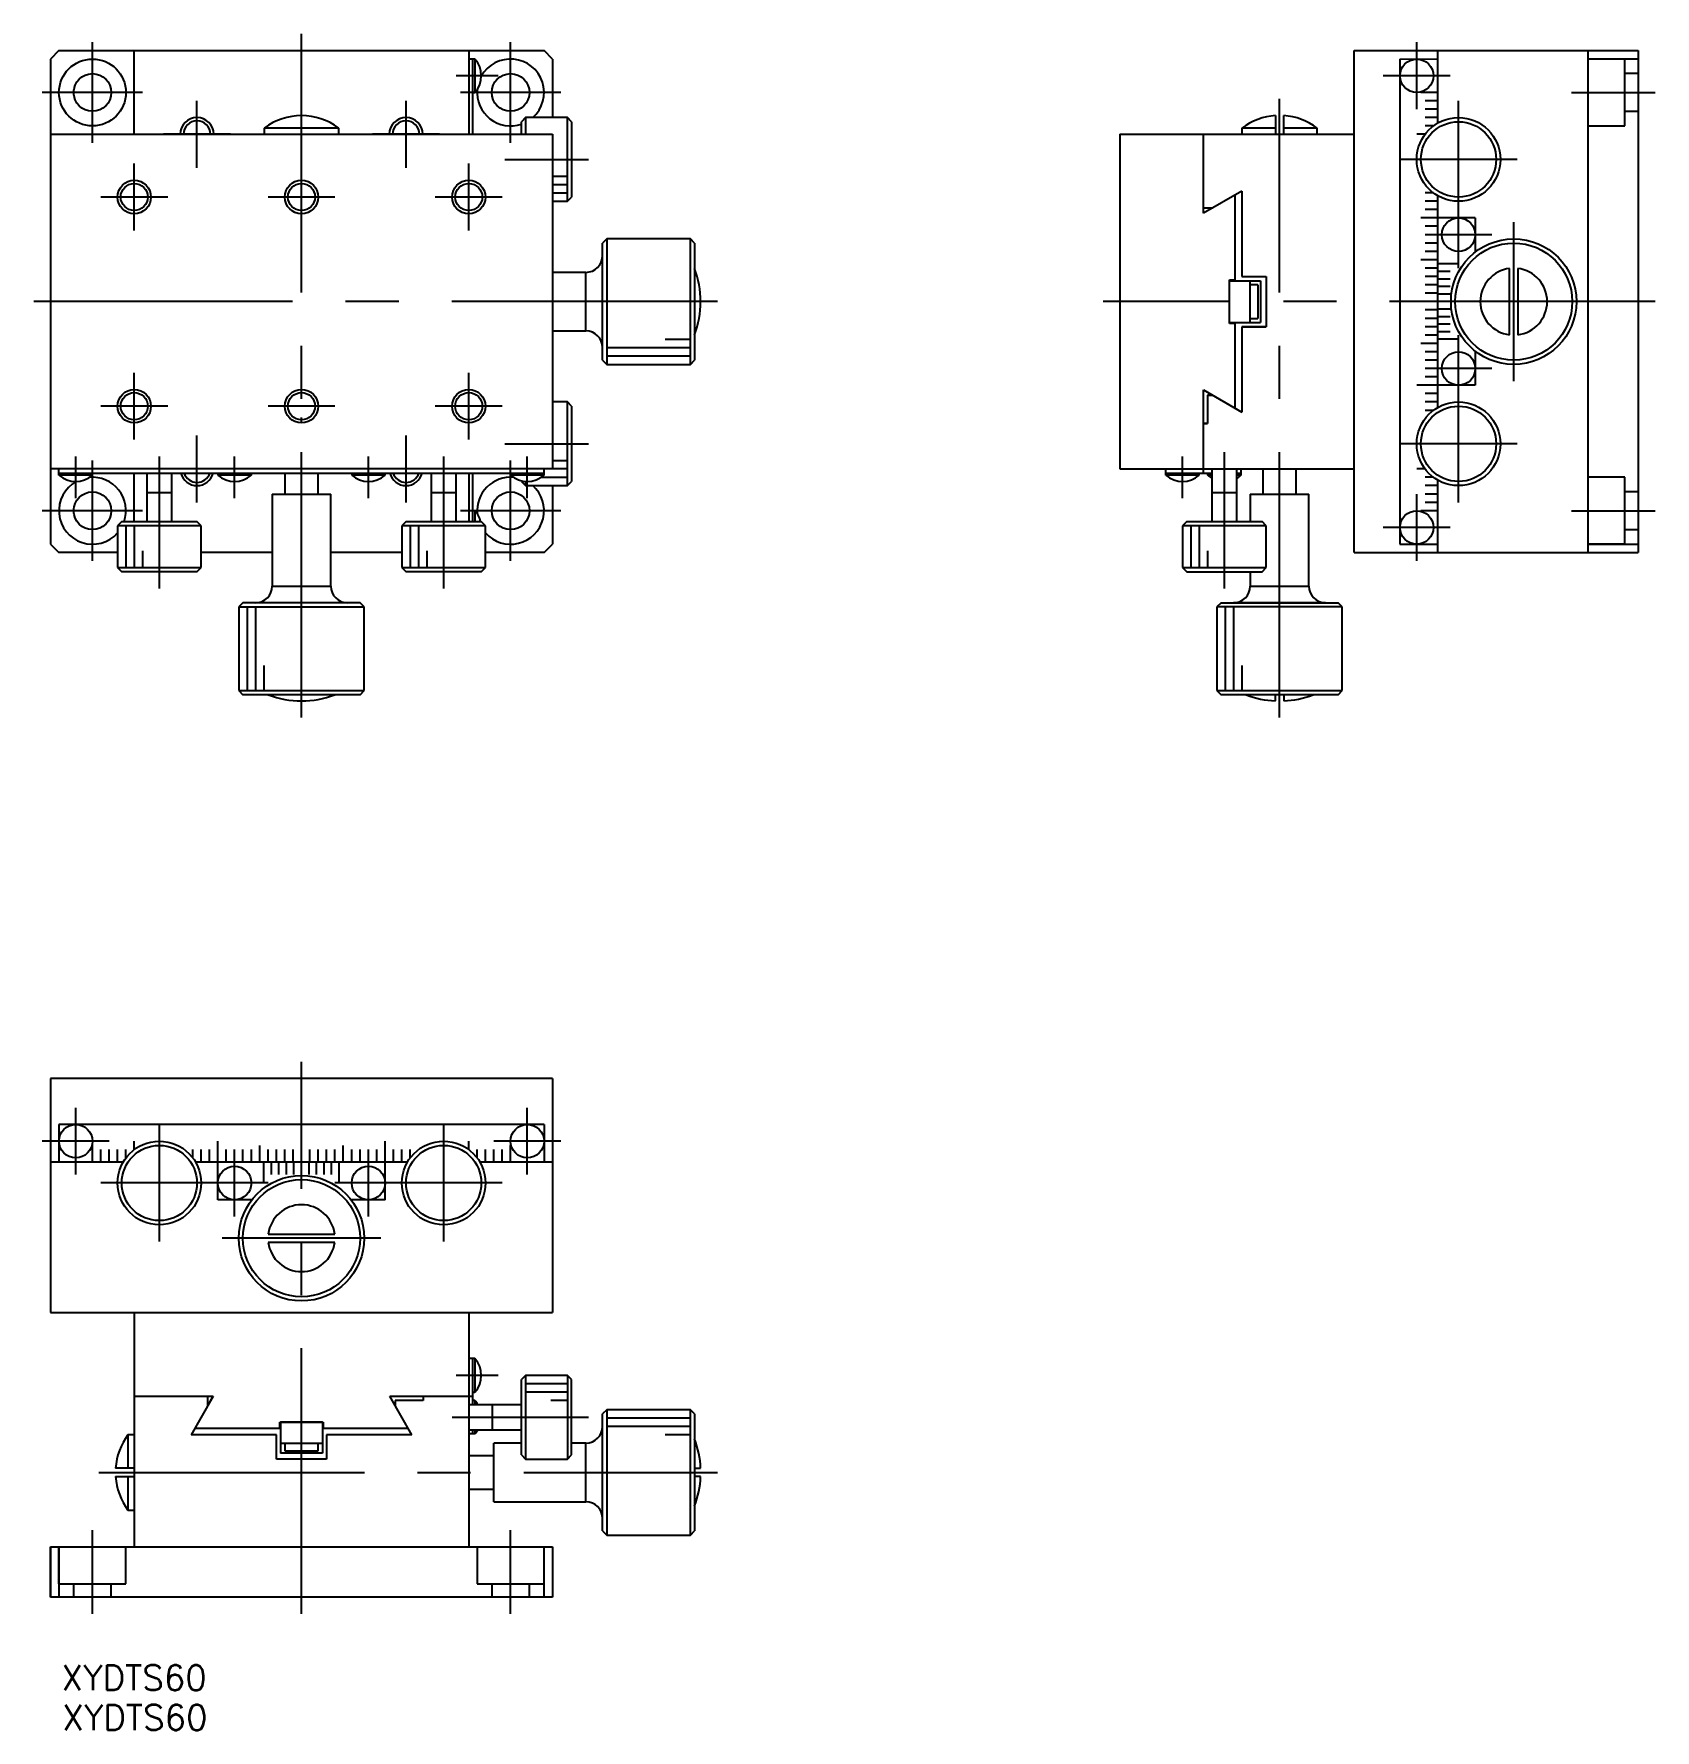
# Model space of a CAD drawing. Extents: x -2 to 192, y -171 to 32.
import ezdxf

# ---------------------------------------------------------------- set-up
doc = ezdxf.new("R2010")
doc.units = 0
doc.linetypes.add('CENTER', pattern=[50.8, 31.75, -6.35, 6.35, -6.35])
doc.linetypes.add('DASHED', pattern=[19.05, 12.7, -6.35])
doc.layers.get('0').update_dxf_attribs({"linetype": 'CONTINUOUS'})
doc.layers.add('CENTER', color=1, linetype='CENTER')
doc.styles.get("Standard").update_dxf_attribs({"font": 'txt.shx', "height": 3, "bigfont": 'bigfont.shx'})

# ---------------------------------------------------------------- blocks, each defined once
blk = doc.blocks.new('*U25')
at = {"color": 7, "linetype": 'CONTINUOUS'}
blk.add_text('XYDTS60', height=3, dxfattribs=at).set_placement((1.31, -166))
blk = doc.blocks.new('*U26')
at = {"color": 7, "linetype": 'CONTINUOUS'}
blk.add_text('XYDTS60', height=3, dxfattribs=at).set_placement((1.41, -170.76))

msp = doc.modelspace()

# ---------------------------------------------------------------- linework, layer by layer
at = {"color": 7, "linetype": 'CONTINUOUS'}
for p, q in [((1, 30), (0, 29)), ((0, 29), (0, -29)), ((1, 30), (59, 30)), ((10, 20), (10, 30)), ((50, 30), (50, 20)), ((50.74, 29), (50, 29)), ((50.5, 20), (50.5, 29)), ((50.74, 29), (50.74, 25)), ((60, 29), (59, 30)), ((60, 29), (60, 22)), ((155.86, 30), (189.86, 30)), ((155.86, -30), (155.86, 30)), ((161.36, 29), (165.86, 29.01)), ((161.36, 29), (161.36, -29)), ((165.86, 30), (165.86, 21.33)), ((183.86, -30), (183.86, 30)), ((189.86, 29), (183.86, 29)), ((189.86, 30), (189.86, -30)), ((50.5, 25), (50.74, 25)), ((165.86, 25), (163.86, 25)), ((165.86, 24), (164.36, 24)), ((165.86, 23), (164.36, 23)), ((34.47, 20.75), (25.53, 20.75)), ((25.53, 20.75), (25.53, 20)), ((34.47, 20), (34.47, 20.75)), ((56.8, 22), (56.3, 21.5)), ((56.3, 20), (56.3, 21.5)), ((61.8, 22), (56.8, 22)), ((56.8, 22), (56.8, 20)), ((61.8, 12), (61.8, 22)), ((62.3, 21.5), (61.8, 22)), ((62.3, 21.5), (62.3, 12.5)), ((62.3, 21.5), (62.3, 12.5)), ((146.46, 20.75), (142.46, 20.75)), ((142.46, 20.75), (142.46, 20)), ((146.46, 22.23), (146.46, 20)), ((147.46, 20), (147.46, 22.23)), ((151.46, 20.75), (147.46, 20.75)), ((151.46, 20), (151.46, 20.75)), ((165.86, 22), (164.36, 22)), ((165.37, 21), (164.36, 21)), ((0, 20), (60, 20)), ((60, 20), (60, -20)), ((127.86, 20), (127.86, -20)), ((127.86, 20), (155.86, 20)), ((137.86, 10.56), (137.86, 20)), ((164.36, 20), (163.36, 20)), ((60, 15), (61.8, 15)), ((60, 14), (61.8, 14)), ((60, 13), (61.8, 13)), ((61.8, 12), (62.3, 12.5)), ((142.46, 13.21), (137.86, 10.56)), ((141.66, 2.6), (141.66, 12.75)), ((142.46, 13.21), (142.46, 3)), ((165.37, 13), (164.36, 13)), ((165.86, 12.67), (165.86, -12.67)), ((60, 12), (61.8, 12)), ((137.86, 11.2), (138.98, 11.2)), ((165.86, 12), (164.36, 12)), ((165.86, 11), (164.36, 11)), ((170.36, 10), (163.86, 10)), ((165.86, 9), (164.36, 9)), ((170.36, 10), (170.36, 5.92)), ((66.5, 7.5), (66, 7)), ((66, -7), (66, 7)), ((76.5, 7.5), (66.5, 7.5)), ((66.5, 7.5), (66.5, -7.5)), ((76.5, -7.5), (76.5, 7.5)), ((77, 7), (76.5, 7.5)), ((77, 7), (77, -7)), ((165.86, 8), (164.36, 8)), ((165.86, 7), (164.36, 7)), ((165.86, 5), (163.86, 5)), ((165.86, 6), (164.36, 6)), ((168.36, 4.5), (165.86, 4.5)), ((64, 3.5), (60, 3.5)), ((64, 0), (64, 3.5)), ((140.96, -2.6), (140.96, 2.6)), ((140.96, 2.6), (141.66, 2.6)), ((140.96, 2.5), (144.66, 2.5)), ((142.46, 3), (145.36, 3)), ((143.46, -2.5), (143.46, 2.5)), ((144.66, 2.5), (144.66, -2.5)), ((145.36, 3), (145.36, -3)), ((165.86, 4), (164.36, 4)), ((165.86, 3), (164.36, 3)), ((167.36, 3.6), (165.86, 3.6)), ((167.36, 2.7), (165.86, 2.7)), ((174.46, -3.97), (174.46, 3.97)), ((175.46, 3.97), (175.46, -3.97)), ((64, -3.5), (64, 0)), ((144.36, 2), (143.46, 2)), ((144.36, 2), (144.36, -2)), ((165.86, 0), (163.36, 0)), ((165.86, 2), (164.36, 2)), ((165.86, 1), (164.36, 1)), ((167.36, 1.8), (165.86, 1.8)), ((167.36, 0.9), (165.86, 0.9)), ((167.36, 0), (165.86, 0)), ((143.46, -2), (144.36, -2)), ((165.86, -1), (164.36, -1)), ((165.86, -2), (164.36, -2)), ((167.36, -0.9), (165.86, -0.9)), ((167.36, -1.8), (165.86, -1.8)), ((60, -3.5), (64, -3.5)), ((140.96, -2.5), (144.66, -2.5)), ((141.66, -2.6), (140.96, -2.6)), ((141.66, -12.75), (141.66, -2.6)), ((142.46, -3), (142.46, -13.21)), ((142.46, -3), (145.36, -3)), ((145.36, -3), (142.46, -3)), ((165.86, -3), (164.36, -3)), ((165.86, -4), (164.36, -4)), ((167.36, -2.7), (165.86, -2.7)), ((167.36, -3.6), (165.86, -3.6)), ((66.5, -5.5), (76.5, -5.5)), ((73.5, -4.5), (76.5, -4.5)), ((165.86, -5), (163.86, -5)), ((165.86, -6), (164.36, -6)), ((168.36, -4.5), (165.86, -4.5)), ((170.36, -5.92), (170.36, -10)), ((66, -7), (66.5, -7.5)), ((66.5, -6.5), (76.5, -6.5)), ((66.5, -7.5), (76.5, -7.5)), ((76.5, -7.5), (77, -7)), ((165.86, -7), (164.36, -7)), ((165.86, -8), (164.36, -8)), ((170.36, -10), (163.36, -10)), ((165.86, -9), (164.36, -9)), ((61.8, -12), (60, -12)), ((62.3, -12.5), (61.8, -12)), ((61.8, -22), (61.8, -12)), ((137.86, -20.5), (137.86, -10.56)), ((137.86, -10.56), (142.46, -13.21)), ((138.36, -11.2), (138.36, -14.56)), ((138.36, -11.2), (138.98, -11.2)), ((138.98, -11.2), (138.36, -11.2)), ((165.86, -11), (164.36, -11)), ((165.86, -12), (164.36, -12)), ((62.3, -12.5), (62.3, -21.5)), ((62.3, -12.5), (62.3, -21.5)), ((165.37, -13), (164.36, -13)), ((137.86, -14.56), (138.36, -14.56)), ((138.36, -14.56), (137.86, -14.56)), ((61.8, -20), (0, -20)), ((1, -20.74), (1, -20)), ((59, -20.74), (59, -20)), ((60, -19), (61.8, -19)), ((127.86, -20), (155.86, -20)), ((133.36, -20.74), (133.36, -20)), ((138.86, -20), (138.86, -26.3)), ((141.86, -26.3), (141.86, -20)), ((142.36, -20.74), (142.36, -20)), ((144.96, -20), (144.96, -23)), ((148.96, -23), (148.96, -20)), ((164.36, -20), (163.36, -20)), ((1, -20.5), (59, -20.5)), ((5, -20.74), (1, -20.74)), ((5, -20.74), (5, -20.5)), ((10, -26.3), (10, -20.5)), ((11.5, -20.5), (11.5, -26.3)), ((14.5, -26.3), (14.5, -20.5)), ((20, -20.5), (20, -20.74)), ((24, -20.74), (20, -20.74)), ((24, -20.74), (24, -20.5)), ((28, -20.5), (28, -23)), ((32, -23), (32, -20.5)), ((36, -20.5), (36, -20.74)), ((40, -20.74), (36, -20.74)), ((40, -20.74), (40, -20.5)), ((45.5, -20.5), (45.5, -26.3)), ((48.5, -26.3), (48.5, -20.5)), ((50, -20.5), (50, -26.3)), ((50.5, -26.3), (50.5, -20.5)), ((55, -20.5), (55, -20.74)), ((59, -20.74), (55, -20.74)), ((56.3, -21.5), (56.3, -21.42)), ((56.3, -21.5), (56.8, -22)), ((56.8, -21.49), (56.8, -22)), ((56.8, -22), (61.8, -22)), ((58.66, -21), (61.8, -21)), ((60, -22), (60, -29)), ((61.8, -22), (62.3, -21.5)), ((133.36, -20.5), (138.86, -20.5)), ((137.36, -20.74), (133.36, -20.74)), ((137.36, -20.74), (137.36, -20.5)), ((138.36, -20.5), (138.36, -20.74)), ((138.86, -20.74), (138.36, -20.74)), ((141.86, -20.5), (142.36, -20.5)), ((142.36, -20.74), (141.86, -20.74)), ((165.37, -21), (164.36, -21)), ((165.86, -22), (164.36, -22)), ((165.86, -21.33), (165.86, -30)), ((11.5, -22.8), (14.5, -22.8)), ((26.5, -23), (26.5, -34)), ((26.5, -23), (33.5, -23)), ((33.5, -34), (33.5, -23)), ((45.5, -22.8), (48.5, -22.8)), ((138.86, -22.8), (141.86, -22.8)), ((143.46, -23), (143.46, -26.3)), ((143.46, -23), (150.46, -23)), ((150.46, -34), (150.46, -23)), ((165.86, -23), (164.36, -23)), ((165.86, -24), (164.36, -24)), ((8.5, -26.3), (8, -26.8)), ((8.5, -26.3), (17.5, -26.3)), ((18, -26.8), (17.5, -26.3)), ((42.5, -26.3), (42, -26.8)), ((42.5, -26.3), (51.5, -26.3)), ((50.74, -25), (50.5, -25)), ((50.74, -25), (50.74, -26.3)), ((52, -26.8), (51.5, -26.3)), ((135.86, -26.3), (135.36, -26.8)), ((135.86, -26.3), (144.86, -26.3)), ((145.36, -26.8), (144.86, -26.3)), ((165.86, -25), (163.86, -25)), ((18, -26.8), (8, -26.8)), ((8, -26.8), (8, -31.8)), ((9, -26.8), (9, -31.8)), ((10, -26.8), (10, -31.8)), ((18, -31.8), (18, -26.8)), ((52, -26.8), (42, -26.8)), ((42, -26.8), (42, -31.8)), ((43, -26.8), (43, -31.8)), ((44, -26.8), (44, -31.8)), ((52, -31.8), (52, -26.8)), ((135.36, -26.8), (135.36, -31.8)), ((145.36, -26.8), (135.36, -26.8)), ((136.36, -26.8), (136.36, -31.8)), ((137.36, -26.8), (137.36, -31.8)), ((145.36, -31.8), (145.36, -26.8)), ((0, -29), (1, -30)), ((8, -30), (1, -30)), ((11, -29.8), (11, -31.8)), ((26.5, -30), (18, -30)), ((42, -30), (33.5, -30)), ((45, -29.8), (45, -31.8)), ((59, -30), (52, -30)), ((59, -30), (60, -29)), ((138.36, -29.8), (138.36, -31.8)), ((155.86, -30), (189.86, -30)), ((161.36, -29), (165.86, -29.01)), ((183.86, -29), (189.86, -29)), ((8, -31.8), (18, -31.8)), ((8, -31.8), (8.5, -32.3)), ((17.5, -32.3), (8.5, -32.3)), ((17.5, -32.3), (8.5, -32.3)), ((17.5, -32.3), (18, -31.8)), ((42, -31.8), (52, -31.8)), ((42, -31.8), (42.5, -32.3)), ((51.5, -32.3), (42.5, -32.3)), ((51.5, -32.3), (42.5, -32.3)), ((51.5, -32.3), (52, -31.8)), ((135.36, -31.8), (135.86, -32.3)), ((135.36, -31.8), (145.36, -31.8)), ((135.86, -32.3), (144.86, -32.3)), ((143.46, -32.3), (143.46, -34)), ((144.86, -32.3), (145.36, -31.8)), ((26.5, -34), (30, -34)), ((30, -34), (33.5, -34)), ((143.46, -34), (150.46, -34)), ((23, -36), (22.5, -36.5)), ((37, -36), (23, -36)), ((37.5, -36.5), (37, -36)), ((139.96, -36), (139.46, -36.5)), ((139.96, -36), (153.96, -36)), ((139.96, -36), (153.96, -36)), ((152.46, -36), (141.46, -36)), ((152.46, -36), (141.46, -36)), ((154.46, -36.5), (153.96, -36)), ((22.5, -36.5), (22.5, -46.5)), ((22.5, -36.5), (37.5, -36.5)), ((23.5, -36.5), (23.5, -46.5)), ((24.5, -36.5), (24.5, -46.5)), ((37.5, -46.5), (37.5, -36.5)), ((154.46, -36.5), (139.46, -36.5)), ((139.46, -36.5), (139.46, -46.5)), ((140.46, -36.5), (140.46, -46.5)), ((141.46, -36.5), (141.46, -46.5)), ((154.46, -46.5), (154.46, -36.5)), ((25.5, -43.5), (25.5, -46.5)), ((142.46, -43.5), (142.46, -46.5)), ((22.5, -46.5), (37.5, -46.5)), ((22.5, -46.5), (23, -47)), ((37, -47), (37.5, -46.5)), ((139.46, -46.5), (154.46, -46.5)), ((139.46, -46.5), (139.96, -47)), ((153.96, -47), (154.46, -46.5)), ((37, -47), (23, -47)), ((153.96, -47), (139.96, -47)), ((146.46, -47.73), (146.46, -47)), ((146.46, -47.73), (146.46, -47)), ((147.46, -47), (147.46, -47.73)), ((60, -92.86), (0, -92.86)), ((0, -92.86), (0, -120.86)), ((60, -92.86), (60, -120.86)), ((1, -98.36), (1, -102.86)), ((59, -98.36), (1, -98.36)), ((59, -98.36), (59.01, -102.86)), ((5, -102.86), (5, -100.86)), ((6, -102.86), (6, -101.36)), ((7, -102.86), (7, -101.36)), ((8, -102.86), (8, -101.36)), ((9, -102.37), (9, -101.36)), ((10, -101.36), (10, -100.36)), ((17, -102.37), (17, -101.36)), ((18, -102.86), (18, -101.36)), ((19, -102.86), (19, -101.36)), ((20, -107.36), (20, -100.36)), ((21, -102.86), (21, -101.36)), ((22, -102.86), (22, -101.36)), ((23, -102.86), (23, -101.36)), ((24, -102.86), (24, -101.36)), ((25, -102.86), (25, -100.86)), ((26, -102.86), (26, -101.36)), ((27, -102.86), (27, -101.36)), ((28, -102.86), (28, -101.36)), ((29, -102.86), (29, -101.36)), ((30, -102.86), (30, -100.36)), ((31, -102.86), (31, -101.36)), ((32, -102.86), (32, -101.36)), ((33, -102.86), (33, -101.36)), ((34, -102.86), (34, -101.36)), ((35, -102.86), (35, -100.86)), ((36, -102.86), (36, -101.36)), ((37, -102.86), (37, -101.36)), ((38, -102.86), (38, -101.36)), ((39, -102.86), (39, -101.36)), ((40, -107.36), (40, -100.36)), ((41, -102.86), (41, -101.36)), ((42, -102.86), (42, -101.36)), ((43, -102.37), (43, -101.36)), ((50, -101.36), (50, -100.36)), ((51, -102.37), (51, -101.36)), ((52, -102.86), (52, -101.36)), ((53, -102.86), (53, -101.36)), ((54, -102.86), (54, -101.36)), ((55, -102.86), (55, -100.86)), ((8.67, -102.86), (0, -102.86)), ((42.67, -102.86), (17.33, -102.86)), ((25.5, -105.36), (25.5, -102.86)), ((26.4, -104.36), (26.4, -102.86)), ((27.3, -104.36), (27.3, -102.86)), ((28.2, -104.36), (28.2, -102.86)), ((29.1, -104.36), (29.1, -102.86)), ((30, -104.36), (30, -102.86)), ((30.9, -104.36), (30.9, -102.86)), ((31.8, -104.36), (31.8, -102.86)), ((32.7, -104.36), (32.7, -102.86)), ((33.6, -104.36), (33.6, -102.86)), ((34.5, -105.36), (34.5, -102.86)), ((60, -102.86), (51.33, -102.86)), ((24.08, -107.36), (20, -107.36)), ((40, -107.36), (35.92, -107.36)), ((26.03, -111.46), (33.97, -111.46)), ((33.97, -112.46), (26.03, -112.46)), ((0, -120.86), (60, -120.86)), ((10, -120.86), (10, -148.86)), ((50, -120.86), (50, -148.86)), ((50.74, -126.36), (50, -126.36)), ((50.5, -131.86), (50.5, -126.36)), ((50.74, -126.36), (50.74, -130.36)), ((56.8, -128.36), (56.3, -128.86)), ((56.3, -137.86), (56.3, -128.86)), ((61.8, -128.36), (56.8, -128.36)), ((56.8, -128.36), (56.8, -138.36)), ((61.8, -129.36), (56.8, -129.36)), ((62.3, -128.86), (61.8, -128.36)), ((61.8, -128.36), (61.8, -138.36)), ((62.3, -137.86), (62.3, -128.86)), ((10, -130.86), (19.44, -130.86)), ((19.44, -130.86), (16.79, -135.46)), ((18.8, -131.98), (19.44, -130.86)), ((18.8, -131.98), (18.8, -130.86)), ((40.56, -130.86), (50.5, -130.86)), ((43.21, -135.46), (40.56, -130.86)), ((44.56, -131.36), (41.2, -131.36)), ((41.2, -131.36), (41.2, -131.98)), ((44.56, -130.86), (44.56, -131.36)), ((50.5, -130.36), (50.74, -130.36)), ((50.74, -131.36), (50.5, -131.36)), ((50.74, -131.36), (50.74, -131.86)), ((61.8, -130.36), (56.8, -130.36)), ((61.8, -131.36), (59.8, -131.36)), ((56.3, -131.86), (50, -131.86)), ((52.8, -131.86), (52.8, -134.86)), ((66.5, -132.46), (66, -132.96)), ((66, -146.96), (66, -132.96)), ((76.5, -132.46), (66.5, -132.46)), ((66.5, -132.46), (66.5, -147.46)), ((76.5, -133.46), (66.5, -133.46)), ((76.5, -147.46), (76.5, -132.46)), ((77, -132.96), (76.5, -132.46)), ((77, -132.96), (77, -146.96)), ((9.25, -135.46), (9.25, -139.46)), ((10, -135.46), (9.25, -135.46)), ((27, -135.46), (16.79, -135.46)), ((17.25, -134.66), (27.4, -134.66)), ((27, -138.36), (27, -135.46)), ((27.4, -134.66), (27.4, -133.96)), ((27.4, -133.96), (27.5, -133.96)), ((27.5, -133.96), (32.5, -133.96)), ((32.5, -133.96), (27.5, -133.96)), ((27.5, -133.96), (27.5, -136.46)), ((27.5, -133.96), (27.5, -137.66)), ((32.5, -133.96), (32.5, -137.66)), ((32.5, -133.96), (32.6, -133.96)), ((32.6, -134.66), (32.6, -133.96)), ((32.6, -133.96), (32.6, -134.66)), ((32.6, -134.66), (42.75, -134.66)), ((43.21, -135.46), (33, -135.46)), ((33, -135.46), (33, -138.36)), ((50, -134.86), (56.3, -134.86)), ((50.74, -135.36), (50, -135.36)), ((50.5, -135.36), (50.5, -134.86)), ((50.74, -134.86), (50.74, -135.36)), ((76.5, -134.46), (66.5, -134.46)), ((76.5, -135.46), (73.5, -135.46)), ((27.5, -136.46), (32.5, -136.46)), ((32.5, -137.66), (27.5, -137.66)), ((28, -136.46), (28, -137.36)), ((28, -137.36), (32, -137.36)), ((32, -137.36), (32, -136.46)), ((53, -143.46), (53, -136.46)), ((56.3, -136.46), (53, -136.46)), ((56.3, -137.86), (56.8, -138.36)), ((61.8, -138.36), (62.3, -137.86)), ((64, -136.46), (62.3, -136.46)), ((64, -143.46), (64, -136.46)), ((10, -139.46), (7.77, -139.46)), ((33, -138.36), (27, -138.36)), ((53, -137.96), (50, -137.96)), ((56.8, -138.36), (61.8, -138.36)), ((77, -139.46), (77.73, -139.46)), ((7.77, -140.46), (10, -140.46)), ((9.25, -140.46), (9.25, -144.46)), ((77.73, -140.46), (77, -140.46)), ((77.73, -140.46), (77, -140.46)), ((50, -141.96), (53, -141.96)), ((53, -143.46), (64, -143.46)), ((9.25, -144.46), (10, -144.46)), ((66, -146.96), (66.5, -147.46)), ((66.5, -147.46), (76.5, -147.46)), ((76.5, -147.46), (77, -146.96)), ((0, -148.86), (0, -154.86)), ((0, -154.86), (0, -148.86)), ((0, -148.86), (60, -148.86)), ((1, -148.86), (1, -154.86)), ((59, -154.86), (59, -148.86)), ((60, -148.86), (60, -154.86)), ((60, -154.86), (0, -154.86))]:
    msp.add_line(p, q, dxfattribs=at)
at = {"color": 3, "linetype": 'DASHED'}
for p, q in [((188.26, 29), (183.86, 29)), ((188.26, 21), (188.26, 29)), ((189.86, 27.25), (188.26, 27.25)), ((188.26, 22.75), (189.86, 22.75)), ((183.86, 21), (188.26, 21)), ((188.26, -21), (183.86, -21)), ((188.26, -29), (188.26, -21)), ((189.86, -22.75), (188.26, -22.75)), ((188.26, -27.25), (189.86, -27.25)), ((188.26, -29), (183.86, -29)), ((1, -153.26), (1, -148.86)), ((9, -153.26), (9, -148.86)), ((51, -148.86), (51, -153.26)), ((59, -153.26), (59, -148.86)), ((1, -153.26), (9, -153.26)), ((2.75, -153.26), (2.75, -154.86)), ((7.25, -154.86), (7.25, -153.26)), ((51, -153.26), (59, -153.26)), ((52.75, -153.26), (52.75, -154.86)), ((57.25, -154.86), (57.25, -153.26))]:
    msp.add_line(p, q, dxfattribs=at)
at = {"color": 7, "linetype": 'CONTINUOUS'}
for centre, radius in [((5, 25), 4), ((163.36, 27), 2), ((5, 25), 2.25), ((55, 25), 2.25), ((168.36, 17), 5), ((168.36, 17), 4.5), ((10, 12.5), 1.62), ((30, 12.5), 1.62), ((50, 12.5), 1.62), ((168.36, 8), 2), ((174.96, 0), 7.5), ((174.96, 0), 7), ((168.36, -8), 2), ((10, -12.5), 1.62), ((30, -12.5), 1.62), ((50, -12.5), 1.62), ((168.36, -17), 5), ((168.36, -17), 4.5), ((5, -25), 2.25), ((55, -25), 2.25), ((163.36, -27), 2), ((3, -100.36), 2), ((57, -100.36), 2), ((3, -100.36), 0.000076), ((13, -105.36), 5), ((13, -105.36), 4.5), ((47, -105.36), 5), ((47, -105.36), 4.5), ((22, -105.36), 2), ((38, -105.36), 2), ((30, -111.96), 7.5), ((30, -111.96), 7)]:
    msp.add_circle(centre, radius, dxfattribs=at)
at = {"color": 3, "linetype": 'CONTINUOUS'}
for centre in [(10, 12.5), (30, 12.5), (50, 12.5), (10, -12.5), (30, -12.5), (50, -12.5)]:
    msp.add_circle(centre, 2, dxfattribs=at)
at = {"color": 7, "linetype": 'CONTINUOUS'}
for centre, radius, start, end in [((48.5, 27), 3, 318.1877, 41.8123), ((55, 25), 4, 311.4096, 151.0657), ((55, 25), 4, 174.7289, 288.9656), ((17.5, 20), 1.62, 0, 180), ((30, 14.75), 7.48, 53.3008, 126.6992), ((42.5, 20), 1.62, 0, 180), ((146.96, 14.75), 7.5, 93.8226, 126.8699), ((146.96, 14.75), 7.5, 53.1301, 86.1774), ((64, 5.5), 2, 270, 0), ((66.56, 0), 11.17, 339.1878, 20.8122), ((174.96, 0), 4, 97.1808, 262.8192), ((174.96, 0), 4, 277.1808, 82.8192), ((64, -5.5), 2, 0, 90), ((3, -18.5), 3, 228.1877, 311.8123), ((5, -25), 4, 118.9343, 318.5904), ((5, -25), 4, 341.0344, 95.2711), ((17.5, -20), 1.62, 197.9659, 342.0341), ((22, -18.5), 3, 228.1877, 311.8123), ((38, -18.5), 3, 228.1877, 311.8123), ((42.5, -20), 1.62, 197.9659, 342.0341), ((55, -25), 4, 84.7289, 185.2711), ((55, -25), 4, 221.4096, 48.5904), ((57, -18.5), 3, 228.1877, 311.8123), ((135.36, -18.5), 3, 228.1877, 311.8123), ((140.36, -18.5), 3, 228.1877, 240), ((140.36, -18.5), 3, 300, 311.8123), ((48.5, -27), 3, 13.4934, 41.8123), ((24.5, -34), 2, 270, 0), ((35.5, -34), 2, 180, 270), ((141.46, -34), 2, 270, 0), ((152.46, -34), 2, 180, 270), ((30, -36.56), 11.17, 249.1878, 290.8122), ((146.96, -36.56), 11.18, 249.0376, 267.4369), ((146.96, -36.56), 11.18, 272.5631, 290.9624), ((30, -111.96), 4, 7.1808, 172.8192), ((30, -111.96), 4, 187.1808, 352.8192), ((48.5, -128.36), 3, 318.1877, 41.8123), ((48.5, -133.36), 3, 30, 41.8123), ((15.25, -139.96), 7.5, 143.1301, 176.1774), ((48.5, -133.36), 3, 318.1877, 330), ((64, -134.46), 2, 270, 0), ((66.56, -139.96), 11.18, 2.5631, 20.9624), ((15.25, -139.96), 7.5, 183.8226, 216.8699), ((66.56, -139.96), 11.18, 339.0376, 357.4369), ((64, -145.46), 2, 0, 90)]:
    msp.add_arc(centre, radius, start, end, dxfattribs=at)
at = {"color": 3, "linetype": 'CONTINUOUS'}
for centre, start, end in [((17.5, 20), 0, 180), ((42.5, 20), 0, 180), ((17.5, -20), 194.4775, 345.5225), ((42.5, -20), 194.4775, 345.5225)]:
    msp.add_arc(centre, 2, start, end, dxfattribs=at)
at = {"layer": 'CENTER', "color": 1, "linetype": 'CENTER'}
for p, q in [((5, 19), (5, 31)), ((30, -49.73), (30, 32)), ((55, 19), (55, 31)), ((163.36, 23), (163.36, 31)), ((53.5, 27), (48.5, 27)), ((167.36, 27), (159.36, 27)), ((11, 25), (-1, 25)), ((61, 25), (49, 25)), ((181.86, 25), (191.86, 25)), ((17.5, 16), (17.5, 24)), ((42.5, 16), (42.5, 24)), ((146.96, -49.73), (146.96, 24.23)), ((168.36, 10), (168.36, 24)), ((21.5, 20), (13.5, 20)), ((46.5, 20), (38.5, 20)), ((10, 8.5), (10, 16.5)), ((50, 8.5), (50, 16.5)), ((54.3, 17), (64.3, 17)), ((175.36, 17), (161.36, 17)), ((14, 12.5), (6, 12.5)), ((34, 12.5), (26, 12.5)), ((54, 12.5), (46, 12.5)), ((168.36, 4), (168.36, 12)), ((174.96, -9.5), (174.96, 9.5)), ((172.36, 8), (164.36, 8)), ((79.73, 0), (-2, 0)), ((191.86, 0), (125.86, 0)), ((168.36, -12), (168.36, -4)), ((172.36, -8), (164.36, -8)), ((10, -16.5), (10, -8.5)), ((50, -16.5), (50, -8.5)), ((168.36, -24), (168.36, -10)), ((14, -12.5), (6, -12.5)), ((34, -12.5), (26, -12.5)), ((30, -14.5), (30, -13.86)), ((54, -12.5), (46, -12.5)), ((17.5, -24), (17.5, -16)), ((42.5, -24), (42.5, -16)), ((54.3, -17), (64.3, -17)), ((140.36, -34.3), (140.36, -18)), ((175.36, -17), (161.36, -17)), ((3, -23.5), (3, -18.5)), ((5, -31), (5, -19)), ((13, -34.3), (13, -18.5)), ((21.5, -20), (13.5, -20)), ((22, -23.5), (22, -18.5)), ((38, -23.5), (38, -18.5)), ((46.5, -20), (38.5, -20)), ((47, -34.3), (47, -18.5)), ((55, -31), (55, -19)), ((57, -23.5), (57, -18.5)), ((135.36, -23.5), (135.36, -18.5)), ((163.36, -31), (163.36, -23)), ((11, -25), (-1, -25)), ((61, -25), (49, -25)), ((50.74, -25), (50.5, -25)), ((181.86, -25), (191.86, -25)), ((167.36, -27), (159.36, -27)), ((30, -156.86), (30, -90.86)), ((3, -104.36), (3, -96.36)), ((57, -104.36), (57, -96.36)), ((13, -112.36), (13, -98.36)), ((47, -112.36), (47, -98.36)), ((7, -100.36), (-1, -100.36)), ((22, -109.36), (22, -101.36)), ((38, -109.36), (38, -101.36)), ((61, -100.36), (53, -100.36)), ((30, -102.86), (30, -102.46)), ((20, -105.36), (6, -105.36)), ((26, -105.36), (18, -105.36)), ((42, -105.36), (34, -105.36)), ((54, -105.36), (40, -105.36)), ((39.5, -111.96), (20.5, -111.96)), ((53.5, -128.36), (48.5, -128.36)), ((48, -133.36), (64.3, -133.36)), ((5.77, -139.96), (79.73, -139.96)), ((5, -156.86), (5, -146.86)), ((55, -156.86), (55, -146.86))]:
    msp.add_line(p, q, dxfattribs=at)

# ---------------------------------------------------------------- block references
at = {"color": 7, "linetype": 'CONTINUOUS'}
for name in ['*U25', '*U26']:
    msp.add_blockref(name, (0, 0), dxfattribs=at)

doc.saveas('drawing.dxf')
